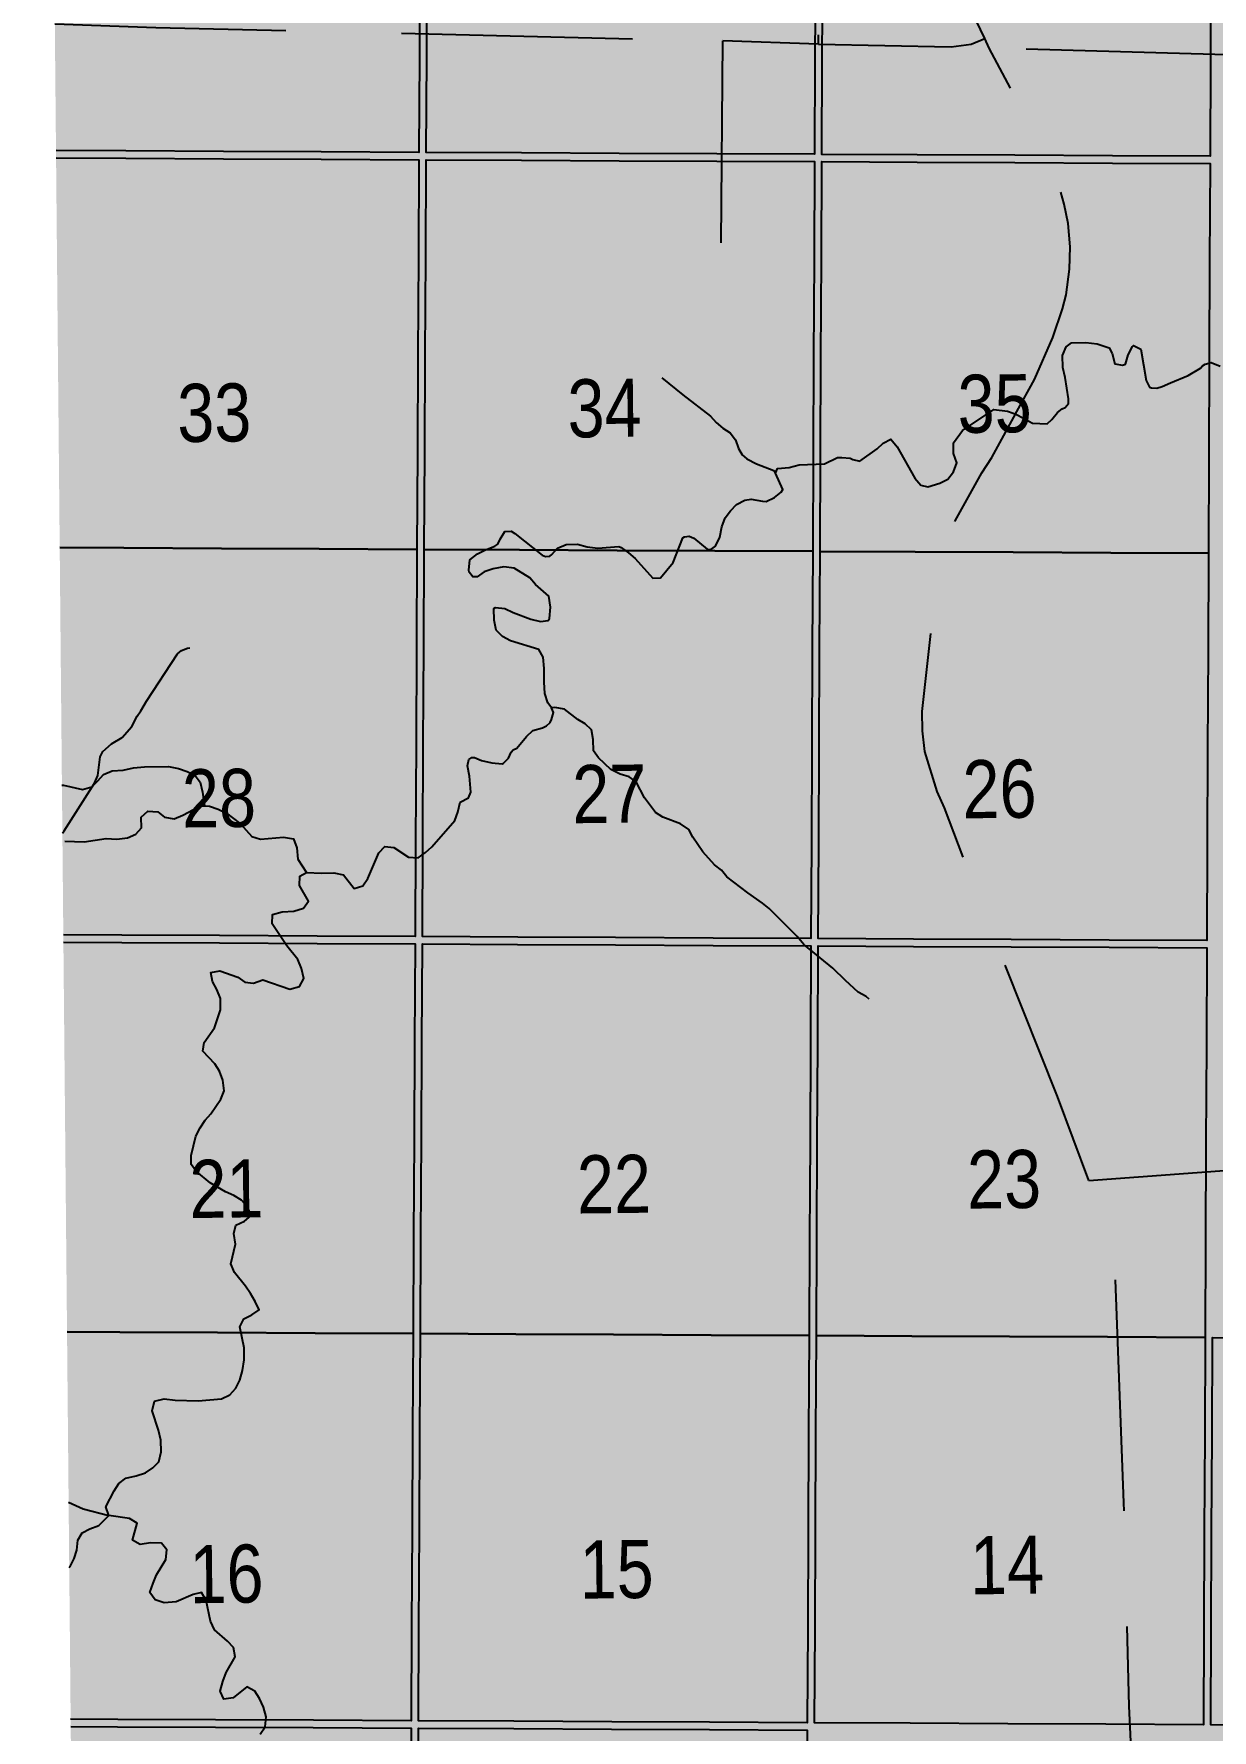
# Model space of a CAD drawing. Extents: x 405326 to 424052, y 6044755 to 6062236.
# Drawn here: x 416064.5 to 416226.4, y 6050906.8 to 6051139.8 of the extents above; entities that cross this region are included whole.
import ezdxf

# ---------------------------------------------------------------- set-up
doc = ezdxf.new("R2010")
doc.units = 0
doc.header["$LTSCALE"] = 5
doc.linetypes.add('DASHED2', pattern=[9.525, 6.35, -3.175])
for name, color, linetype in [('Quarters', 8, 'Continuous'), ('RoadSeg', 57, 'DASHED2'), ('T-WATER', 160, 'Continuous')]:
    doc.layers.add(name, color=color, linetype=linetype)
doc.layers.add('ROUTE-MAP-BACKGROUND-H', color=7, linetype='Continuous', true_color=0xf0ebff)
doc.styles.add('120', font='ARIALN.TTF', dxfattribs={"height": 13})

msp = doc.modelspace()

# ---------------------------------------------------------------- hatches: boundary and pattern name
at = {"layer": 'ROUTE-MAP-BACKGROUND-H'}
h = msp.add_hatch(color=256, dxfattribs=at)
h.dxf.hatch_style = 1
h.paths.add_polyline_path([(417500.313, 6050470.993), (417499.828, 6050583.719), (417489.556, 6051448.866), (416064.545, 6051448.577), (416073.609, 6050477.938), (416071.924, 6050150.968), (416104.424, 6050150.804), (416615.018, 6050150.686), (416614.752, 6050098.449), (417501.84, 6050099.469), (417600.187, 6050099.469), (417600.187, 6050157.259), (417501.84, 6050157.777)])

# ---------------------------------------------------------------- linework, layer by layer
at = {"layer": 'Quarters', "flags": 128}
for points in [[(416117.692, 6051176.675), (416117.625, 6051163.296), (416117.558, 6051149.918), (416117.491, 6051136.54), (416117.426, 6051123.496), (416104.011, 6051123.561), (416090.595, 6051123.626), (416077.179, 6051123.692), (416067.579, 6051123.74)], [(416067.588, 6051122.736), (416077.173, 6051122.689), (416090.59, 6051122.623), (416104.006, 6051122.558), (416117.421, 6051122.493), (416117.356, 6051109.113), (416117.29, 6051095.734), (416117.224, 6051082.355), (416117.157, 6051068.977)], [(416068.088, 6051069.218), (416076.893, 6051069.175), (416090.315, 6051069.109), (416103.736, 6051069.043), (416117.157, 6051068.977), (416117.091, 6051055.598), (416117.024, 6051042.22), (416116.958, 6051028.841), (416116.893, 6051015.797), (416103.467, 6051015.863), (416090.041, 6051015.929), (416076.615, 6051015.996), (416068.585, 6051016.035)], [(416117.157, 6051068.977), (416103.736, 6051069.043), (416090.315, 6051069.109), (416076.893, 6051069.175), (416068.088, 6051069.218)], [(416068.594, 6051015.032), (416076.61, 6051014.992), (416090.036, 6051014.926), (416103.462, 6051014.86), (416116.888, 6051014.794), (416116.822, 6051001.415), (416116.755, 6050988.037), (416116.689, 6050974.658), (416116.623, 6050961.28), (416103.192, 6050961.346), (416089.761, 6050961.412), (416076.33, 6050961.478), (416069.094, 6050961.514)], [(416069.094, 6050961.514), (416076.33, 6050961.478), (416089.761, 6050961.412), (416103.192, 6050961.346), (416116.623, 6050961.28), (416116.556, 6050947.902), (416116.49, 6050934.523), (416116.423, 6050921.145), (416116.358, 6050908.101), (416102.923, 6050908.167), (416089.487, 6050908.233), (416076.052, 6050908.299), (416069.591, 6050908.331)], [(416069.6, 6050907.328), (416076.046, 6050907.296), (416089.482, 6050907.23), (416102.918, 6050907.163), (416116.353, 6050907.097), (416116.287, 6050893.719), (416116.221, 6050880.34), (416116.154, 6050866.962), (416116.088, 6050853.584), (416102.647, 6050853.65), (416089.207, 6050853.716), (416075.767, 6050853.782), (416070.1, 6050853.81)]]:
    msp.add_lwpolyline(points, dxfattribs=at)
for points in [[(416172.001, 6051176.406), (416171.939, 6051163.028), (416171.877, 6051149.65), (416171.816, 6051136.271), (416171.757, 6051123.227), (416158.341, 6051123.293), (416144.924, 6051123.36), (416131.51, 6051123.426), (416118.43, 6051123.491), (416118.495, 6051136.535), (416118.562, 6051149.913), (416118.629, 6051163.292), (416118.696, 6051176.67), (416131.771, 6051176.605), (416145.181, 6051176.538), (416158.591, 6051176.472)], [(416226.309, 6051176.138), (416226.253, 6051162.76), (416226.196, 6051149.382), (416226.14, 6051136.003), (416226.085, 6051122.96), (416212.67, 6051123.026), (416199.255, 6051123.092), (416185.841, 6051123.158), (416172.76, 6051123.222), (416172.82, 6051136.266), (416172.88, 6051149.645), (416172.942, 6051163.023), (416173.004, 6051176.401), (416186.08, 6051176.336), (416199.489, 6051176.27), (416212.899, 6051176.204)], [(416171.506, 6051068.709), (416158.086, 6051068.775), (416144.666, 6051068.841), (416131.246, 6051068.907), (416118.161, 6051068.972), (416118.227, 6051082.35), (416118.294, 6051095.729), (416118.359, 6051109.108), (416118.425, 6051122.488), (416131.505, 6051122.423), (416144.92, 6051122.356), (416158.335, 6051122.29), (416171.751, 6051122.224), (416171.69, 6051108.845), (416171.629, 6051095.467), (416171.568, 6051082.088)], [(416225.855, 6051068.443), (416212.435, 6051068.508), (416199.015, 6051068.574), (416185.595, 6051068.64), (416172.51, 6051068.705), (416172.571, 6051082.083), (416172.633, 6051095.462), (416172.694, 6051108.84), (416172.756, 6051122.219), (416185.836, 6051122.154), (416199.251, 6051122.088), (416212.666, 6051122.023), (416226.081, 6051121.957), (416226.024, 6051108.578), (416225.968, 6051095.2), (416225.911, 6051081.821)], [(416171.506, 6051068.709), (416171.445, 6051055.331), (416171.384, 6051041.952), (416171.322, 6051028.574), (416171.262, 6051015.53), (416157.838, 6051015.596), (416144.412, 6051015.662), (416130.987, 6051015.728), (416117.897, 6051015.792), (416117.962, 6051028.836), (416118.028, 6051042.215), (416118.094, 6051055.593), (416118.161, 6051068.972), (416131.246, 6051068.907), (416144.666, 6051068.841), (416158.086, 6051068.775)], [(416225.855, 6051068.443), (416225.799, 6051055.064), (416225.742, 6051041.686), (416225.686, 6051028.307), (416225.631, 6051015.263), (416212.206, 6051015.329), (416198.781, 6051015.395), (416185.356, 6051015.461), (416172.266, 6051015.525), (416172.326, 6051028.569), (416172.387, 6051041.948), (416172.448, 6051055.326), (416172.51, 6051068.705), (416185.595, 6051068.64), (416199.015, 6051068.574), (416212.435, 6051068.508)], [(416171.012, 6050961.013), (416157.582, 6050961.079), (416144.152, 6050961.145), (416130.722, 6050961.211), (416117.626, 6050961.275), (416117.692, 6050974.654), (416117.759, 6050988.032), (416117.825, 6051001.41), (416117.892, 6051014.789), (416130.982, 6051014.725), (416144.408, 6051014.659), (416157.833, 6051014.593), (416171.258, 6051014.527), (416171.196, 6051001.148), (416171.135, 6050987.77), (416171.074, 6050974.391)], [(416225.402, 6050960.746), (416211.972, 6050960.812), (416198.542, 6050960.878), (416185.111, 6050960.944), (416172.016, 6050961.008), (416172.077, 6050974.386), (416172.138, 6050987.765), (416172.2, 6051001.143), (416172.261, 6051014.522), (416185.352, 6051014.457), (416198.777, 6051014.391), (416212.202, 6051014.326), (416225.627, 6051014.26), (416225.571, 6051000.881), (416225.514, 6050987.503), (416225.458, 6050974.124)], [(416171.012, 6050961.013), (416170.951, 6050947.634), (416170.89, 6050934.256), (416170.828, 6050920.877), (416170.768, 6050907.833), (416157.333, 6050907.899), (416143.898, 6050907.965), (416130.463, 6050908.031), (416117.362, 6050908.096), (416117.427, 6050921.14), (416117.493, 6050934.518), (416117.56, 6050947.897), (416117.626, 6050961.275), (416130.722, 6050961.211), (416144.152, 6050961.145), (416157.582, 6050961.079)], [(416225.402, 6050960.746), (416225.346, 6050947.367), (416225.289, 6050933.989), (416225.233, 6050920.61), (416225.178, 6050907.566), (416211.743, 6050907.632), (416198.308, 6050907.698), (416184.873, 6050907.764), (416171.772, 6050907.828), (416171.832, 6050920.872), (416171.893, 6050934.251), (416171.954, 6050947.629), (416172.016, 6050961.008), (416185.111, 6050960.944), (416198.542, 6050960.878), (416211.972, 6050960.812)], [(416279.79, 6050960.45), (416279.739, 6050947.072), (416279.687, 6050933.693), (416279.636, 6050920.314), (416279.586, 6050907.27), (416266.152, 6050907.344), (416252.717, 6050907.417), (416239.282, 6050907.49), (416226.182, 6050907.561), (416226.236, 6050920.605), (416226.293, 6050933.983), (416226.349, 6050947.362), (416226.405, 6050960.74), (416239.501, 6050960.669), (416252.93, 6050960.596), (416266.36, 6050960.523)], [(416170.518, 6050853.316), (416157.078, 6050853.382), (416143.638, 6050853.448), (416130.197, 6050853.514), (416117.091, 6050853.579), (416117.158, 6050866.957), (416117.224, 6050880.335), (416117.29, 6050893.714), (416117.357, 6050907.092), (416130.458, 6050907.028), (416143.893, 6050906.962), (416157.328, 6050906.896), (416170.764, 6050906.83), (416170.702, 6050893.451), (416170.641, 6050880.073), (416170.58, 6050866.695)]]:
    msp.add_lwpolyline(points, close=True, dxfattribs=at)
at = {"layer": 'RoadSeg'}
for p, q in [((416172.284, 6051138.358), (416172.29, 6051139.623)), ((416195.753, 6051137.794), (416195.126, 6051139.111)), ((416158.925, 6051111.056), (416159.165, 6051138.811)), ((416172.284, 6051138.358), (416159.165, 6051138.811)), ((416232.541, 6051136.782), (416195.753, 6051137.794)), ((416199.148, 6051087.149), (416199.554, 6051087.889))]:
    msp.add_line(p, q, dxfattribs=at)
at = {"layer": 'RoadSeg', "flags": 128}
for points in [[(416195.126, 6051139.111), (416193.941, 6051141.615), (416192.605, 6051145.014), (416190.813, 6051151.031), (416181.487, 6051187.552)], [(416067.417, 6051141.125), (416081.302, 6051140.644), (416159.165, 6051138.811)], [(416172.284, 6051138.358), (416190.525, 6051137.982), (416193.279, 6051138.34), (416195.126, 6051139.111)], [(416199.554, 6051087.889), (416201.98, 6051092.31), (416204.486, 6051098.053), (416205.833, 6051102.008), (416206.324, 6051103.915), (416206.781, 6051107.452), (416206.882, 6051110.515), (416206.581, 6051113.736), (416206.058, 6051116.387), (416205.124, 6051119.628), (416204.455, 6051121.343), (416203.102, 6051123.976), (416195.753, 6051137.794)], [(416209.45, 6050982.304), (416205.111, 6050993.857), (416195.301, 6051018.569), (416189.593, 6051033.486), (416188.58, 6051035.727), (416186.9, 6051041.215), (416186.572, 6051044.069), (416186.55, 6051046.697), (416188.412, 6051063.906), (416188.723, 6051066.474), (416189.62, 6051069.687), (416191.082, 6051072.88), (416194.734, 6051079.479), (416196.087, 6051081.571), (416199.148, 6051087.149)], [(416068.454, 6051030.019), (416068.715, 6051030.309), (416072.867, 6051036.886), (416073.344, 6051037.928), (416073.622, 6051040.496), (416074.005, 6051041.236), (416075.215, 6051042.26), (416076.66, 6051043.156), (416077.992, 6051044.648), (416078.727, 6051046.062), (416079.21, 6051046.804), (416080.014, 6051048.119), (416084.267, 6051054.631), (416084.823, 6051055.108), (416085.648, 6051055.393), (416093.073, 6051056.748)], [(416209.45, 6050982.304), (416231.11, 6050983.898), (416232.143, 6050983.82), (416235.532, 6050984.058), (416245.358, 6050985.1), (416251.708, 6050985.368), (416256.955, 6050985.846), (416261.377, 6050985.974), (416262.336, 6050986.26), (416262.893, 6050986.638), (416263.034, 6050987.839), (416262.976, 6050990.566)], [(416221.188, 6050842.245), (416220.048, 6050848.874), (416217.493, 6050861.064), (416216.44, 6050865.201), (416216.088, 6050867.622), (416215.969, 6050870.115), (416216.106, 6050877.705), (416215.41, 6050899.416), (416215.223, 6050900.411), (416215.314, 6050902.376), (416214.983, 6050910.121), (416214.254, 6050938.055), (416212.993, 6050970.635), (416212.057, 6050975.506), (416209.45, 6050982.304)]]:
    msp.add_lwpolyline(points, dxfattribs=at)
at = {"layer": 'T-WATER', "flags": 128}
for points in [[(416199.658, 6051087.414), (416201.7, 6051086.319), (416203.689, 6051086.214), (416204.344, 6051086.828), (416205.114, 6051087.751), (416205.765, 6051088.265), (416206.179, 6051088.466), (416206.625, 6051089.005), (416206.634, 6051089.629), (416206.195, 6051092.561), (416205.864, 6051093.93), (416205.821, 6051095.58), (416206.317, 6051096.782), (416207.037, 6051097.361), (416209.034, 6051097.38), (416210.575, 6051097.204), (416212.22, 6051096.666), (416212.654, 6051095.861), (416213.003, 6051094.44), (416214.039, 6051094.272), (416214.446, 6051094.422), (416214.847, 6051095.677), (416215.41, 6051096.848), (416215.55, 6051096.962), (416216.576, 6051096.47), (416217.313, 6051092.176), (416217.785, 6051091.26), (416218.031, 6051091.138), (416218.763, 6051091.126), (416219.486, 6051091.336), (416220.651, 6051091.847), (416223.062, 6051092.838), (416224.766, 6051093.871), (416225.027, 6051094.182), (416225.387, 6051094.395), (416226.241, 6051094.645), (416227.459, 6051094.114)], [(416150.782, 6051092.524), (416153.685, 6051090.205), (416157.468, 6051087.266), (416158.259, 6051086.393), (416159.161, 6051085.625), (416160.166, 6051084.976), (416160.92, 6051083.999), (416161.297, 6051082.824), (416161.804, 6051081.967), (416162.462, 6051081.425), (416163.789, 6051080.733), (416166.155, 6051079.821), (416166.394, 6051079.425)], [(416166.394, 6051079.425), (416166.677, 6051080.082), (416168.266, 6051080.198), (416169.662, 6051080.584), (416173.126, 6051080.721), (416174.925, 6051081.573), (416175.524, 6051081.597), (416176.666, 6051081.488), (416177.015, 6051081.329), (416177.96, 6051081.106), (416180.339, 6051082.791), (416181.167, 6051083.542), (416182.222, 6051084.099), (416183.104, 6051083.059), (416185.54, 6051078.744), (416186.362, 6051077.806), (416187.309, 6051077.57), (416188.951, 6051078.076), (416190.047, 6051078.639), (416190.843, 6051079.607), (416191.288, 6051080.837), (416190.846, 6051082.152), (416190.837, 6051083.618), (416192.079, 6051085.297), (416196.365, 6051088.176), (416198.248, 6051087.95), (416199.027, 6051087.669)], [(416199.027, 6051087.669), (416199.5, 6051087.499), (416199.658, 6051087.414)], [(416135.635, 6051047.203), (416135.146, 6051047.908), (416134.727, 6051049.182), (416134.609, 6051050.74), (416134.626, 6051052.596), (416134.496, 6051054.163), (416133.877, 6051055.233), (416129.982, 6051056.4), (416128.895, 6051057.004), (416128.039, 6051057.883), (416127.744, 6051059.264), (416127.717, 6051060.878), (416127.918, 6051060.993), (416129.232, 6051060.873), (416130.388, 6051060.325), (416132.772, 6051059.39), (416134.107, 6051059.084), (416135.167, 6051059.21), (416135.369, 6051059.495), (416135.494, 6051061.06), (416135.283, 6051062.568), (416133.444, 6051064.173), (416132.667, 6051065.07), (416130.502, 6051066.372), (416129.068, 6051066.592), (416127.627, 6051066.32), (416126.382, 6051065.89), (416125.423, 6051065.188), (416124.82, 6051065.205), (416124.338, 6051065.824), (416124.298, 6051066.135), (416124.419, 6051067.551), (416125.457, 6051068.371), (416126.589, 6051068.932), (416127.87, 6051069.416), (416128.256, 6051069.699), (416128.574, 6051070.366), (416129.219, 6051071.409), (416130.112, 6051071.477), (416130.595, 6051071.166), (416134.357, 6051068.19), (416134.823, 6051067.994), (416135.385, 6051068.051), (416135.668, 6051068.26), (416136.459, 6051069.15), (416137.662, 6051069.659), (416139.209, 6051069.673), (416140.53, 6051069.329), (416142.001, 6051069.155), (416144.901, 6051069.366), (416145.209, 6051069.248), (416146.222, 6051068.52), (416147.128, 6051067.718), (416149.563, 6051065.002), (416150.606, 6051065.053), (416152.326, 6051067.163), (416153.675, 6051070.566), (416153.892, 6051070.684), (416154.536, 6051070.789), (416155.159, 6051070.525), (416157, 6051069.002), (416157.535, 6051068.936), (416158.149, 6051069.415), (416158.757, 6051070.655), (416159.003, 6051072.075), (416159.471, 6051073.306), (416160.217, 6051074.278), (416161.043, 6051075.132), (416162.17, 6051075.72), (416163.04, 6051075.877), (416164.61, 6051075.604), (416165.115, 6051075.537), (416166.24, 6051076.083), (416167.192, 6051076.848), (416167.392, 6051077.196), (416166.394, 6051079.425)], [(416101.991, 6051024.58), (416104.052, 6051024.515), (416105.717, 6051024.563), (416107.064, 6051024.285), (416108.517, 6051022.407), (416109.709, 6051022.779), (416110.406, 6051023.765), (416111.935, 6051027.298), (416112.759, 6051028.186), (416113.997, 6051028.05), (416116.01, 6051026.685), (416117.32, 6051026.634), (416118.304, 6051027.324), (416119.185, 6051028.128), (416122.356, 6051031.72), (416122.785, 6051032.892), (416123.071, 6051034.271), (416124.239, 6051034.846), (416124.535, 6051035.619), (416124.347, 6051037.828), (416124.084, 6051039.244), (416124.264, 6051040.133), (416124.667, 6051040.392), (416125.056, 6051040.372), (416126.031, 6051039.998), (416127.414, 6051039.676), (416128.842, 6051039.527), (416129.051, 6051039.63), (416129.747, 6051040.299), (416130.072, 6051041.103), (416130.351, 6051041.445), (416130.892, 6051041.664), (416132.202, 6051043.297), (416133.068, 6051044.103), (416134.396, 6051044.485), (416134.947, 6051044.73), (416135.457, 6051045.22), (416135.64, 6051045.616), (416135.884, 6051046.56), (416135.635, 6051047.203)], [(416179.274, 6051007.19), (416178.859, 6051007.562), (416177.76, 6051008.172), (416175.988, 6051009.756), (416174.287, 6051011.449), (416170.305, 6051014.702), (416169.364, 6051015.796), (416165.526, 6051019.639), (416164.609, 6051020.389), (416162.61, 6051021.791), (416159.726, 6051024.014), (416158.978, 6051024.927), (416158.004, 6051025.645), (416156.43, 6051027.441), (416155.049, 6051029.433), (416154.496, 6051030.519), (416153.326, 6051031.291), (416150.92, 6051032.214), (416149.908, 6051032.86), (416148.388, 6051034.842), (416147.262, 6051037.033), (416146.3, 6051037.731), (416145.043, 6051038.109), (416143.77, 6051038.736), (416142.076, 6051040.328), (416141.386, 6051041.294), (416141.342, 6051042.867), (416141.129, 6051044.213), (416140.258, 6051044.996), (416139.245, 6051045.614), (416137.421, 6051047.023), (416136.079, 6051047.246), (416135.635, 6051047.203)], [(416068.393, 6051036.61), (416068.62, 6051036.595), (416071.213, 6051036.013), (416072.507, 6051036.372), (416073.331, 6051037.18), (416074.094, 6051038.072), (416075.273, 6051038.566), (416076.809, 6051038.665), (416078.207, 6051038.982), (416079.745, 6051039.099), (416083.021, 6051039.175), (416084.401, 6051038.896), (416085.604, 6051038.459), (416086.705, 6051037.913), (416087.365, 6051036.991), (416087.68, 6051035.62), (416087.954, 6051033.755)], [(416068.792, 6051028.896), (416071.462, 6051028.827), (416074.458, 6051029.278), (416075.935, 6051029.193), (416077.401, 6051029.346), (416078.536, 6051029.866), (416079.339, 6051030.719), (416079.26, 6051032.211), (416080.168, 6051033.027), (416081.585, 6051032.934), (416082.498, 6051032.202), (416083.801, 6051031.985), (416084.982, 6051032.472), (416087.164, 6051033.623), (416087.806, 6051033.762), (416087.954, 6051033.755)], [(416087.954, 6051033.755), (416088.648, 6051033.722), (416089.864, 6051033.287), (416091.006, 6051032.741), (416092.927, 6051031.297), (416094.476, 6051029.549), (416095.675, 6051029.18), (416098.823, 6051029.454), (416100.207, 6051029.238), (416100.632, 6051027.971), (416100.795, 6051026.431), (416101.991, 6051024.58)], [(416074.822, 6050936.319), (416074.436, 6050937.464), (416075.577, 6050939.681), (416076.222, 6050940.693), (416077.155, 6050941.446), (416078.568, 6050941.742), (416079.868, 6050942.172), (416080.895, 6050942.837), (416081.716, 6050943.675), (416082.002, 6050945.049), (416081.982, 6050946.639), (416081.65, 6050948.009), (416080.799, 6050950.651), (416081.098, 6050952.01), (416082.422, 6050952.315), (416083.927, 6050952.158), (416087.098, 6050952.041), (416090.314, 6050952.317), (416091.443, 6050952.89), (416092.27, 6050953.765), (416092.841, 6050954.902), (416093.192, 6050956.213), (416093.416, 6050957.658), (416093.401, 6050959.326), (416092.835, 6050962.199), (416093.355, 6050963.312), (416094.477, 6050963.875), (416095.501, 6050964.541), (416094.936, 6050965.68), (416094.297, 6050966.787), (416093.59, 6050967.807), (416092.109, 6050969.684), (416091.607, 6050970.88), (416092.241, 6050973.572), (416092, 6050975.017), (416092.284, 6050976.188), (416093.465, 6050976.721), (416094.371, 6050977.487), (416093.866, 6050978.693), (416093.049, 6050979.601), (416092.019, 6050980.255), (416090.847, 6050980.765), (416088.739, 6050982.004), (416086.875, 6050983.561), (416086.136, 6050984.509), (416086.133, 6050985.731), (416086.795, 6050988.408), (416087.387, 6050989.549), (416088.063, 6050990.58), (416088.851, 6050991.473), (416090.213, 6050993.453), (416090.694, 6050994.613), (416090.506, 6050996.074), (416090.047, 6050997.314), (416089.382, 6050998.325), (416087.763, 6051000.059), (416087.918, 6051001.276), (416089.356, 6051003.273), (416090.161, 6051005.757), (416090.184, 6051007.297), (416089.687, 6051008.544), (416089.078, 6051009.621), (416088.832, 6051010.873), (416090.08, 6051011.103), (416092.534, 6051010.221), (416093.513, 6051009.561), (416094.685, 6051009.403), (416095.968, 6051009.838), (416099.706, 6051008.592), (416101.014, 6051008.967), (416101.628, 6051010.032), (416101.299, 6051011.428), (416100.801, 6051012.652), (416099.27, 6051014.527), (416097.262, 6051017.557), (416097.311, 6051018.839), (416098.631, 6051019.217), (416100.259, 6051019.303), (416101.566, 6051019.723), (416102.264, 6051020.682), (416101.008, 6051022.807), (416101.062, 6051024.099), (416101.991, 6051024.58)], [(416069.312, 6050938.14), (416071.318, 6050937.227), (416074.822, 6050936.319)], [(416069.396, 6050929.171), (416069.509, 6050929.305), (416070.079, 6050930.402), (416070.446, 6050931.534), (416070.567, 6050932.919), (416071.149, 6050933.899), (416072.231, 6050934.487), (416073.457, 6050934.912), (416074.822, 6050936.319)], [(416095.635, 6050906.275), (416096.297, 6050907.271), (416096.461, 6050908.669), (416096.08, 6050909.989), (416095.536, 6050911.17), (416094.871, 6050912.18), (416093.808, 6050912.757), (416091.928, 6050911.243), (416090.635, 6050911.08), (416090.123, 6050912.186), (416090.503, 6050913.51), (416090.971, 6050914.739), (416092.175, 6050916.886), (416091.971, 6050918.187), (416091.148, 6050919.042), (416089.366, 6050920.61), (416088.807, 6050921.796), (416088.203, 6050924.642), (416087.579, 6050925.721), (416086.43, 6050925.47), (416084.069, 6050924.454), (416082.442, 6050924.323), (416081.181, 6050924.721), (416080.484, 6050925.742), (416080.902, 6050926.992), (416081.394, 6050928.145), (416082.672, 6050930.239), (416082.814, 6050931.593), (416082.05, 6050932.508), (416080.569, 6050932.529), (416079.129, 6050932.295), (416078.073, 6050932.911), (416078.709, 6050935.231), (416077.683, 6050935.883), (416074.822, 6050936.319)]]:
    msp.add_lwpolyline(points, dxfattribs=at)

# ---------------------------------------------------------------- texts
at = {"layer": 'RoadSeg', "style": '120'}
for s, height, rotation, p in [('34', 7.9742, 0.67212, (416137.88, 6051084.333)), ('35', 7.9742, 0.67212, (416191.454, 6051084.961)), ('33', 7.9742, 0.67212, (416084.28, 6051083.704)), ('28', 7.9742, 0.67212, (416084.928, 6051030.771)), ('27', 7.9742, 0.67212, (416138.531, 6051031.358)), ('26', 7.9742, 0.67212, (416192.125, 6051032.029)), ('67-6-6', 39.871, 1.17937, (416108.391, 6050942.622)), ('22', 7.9742, 0.67212, (416139.174, 6050977.763)), ('23', 7.9742, 0.67212, (416192.754, 6050978.434)), ('21', 7.9742, 0.67212, (416085.953, 6050977.139)), ('16', 7.9742, 0.67212, (416085.961, 6050924.24)), ('15', 7.9742, 0.67212, (416139.539, 6050924.869)), ('14', 7.9742, 0.67212, (416193.157, 6050925.456))]:
    msp.add_text(s, height=height, rotation=rotation, dxfattribs=at).set_placement(p)

doc.saveas('drawing.dxf')
